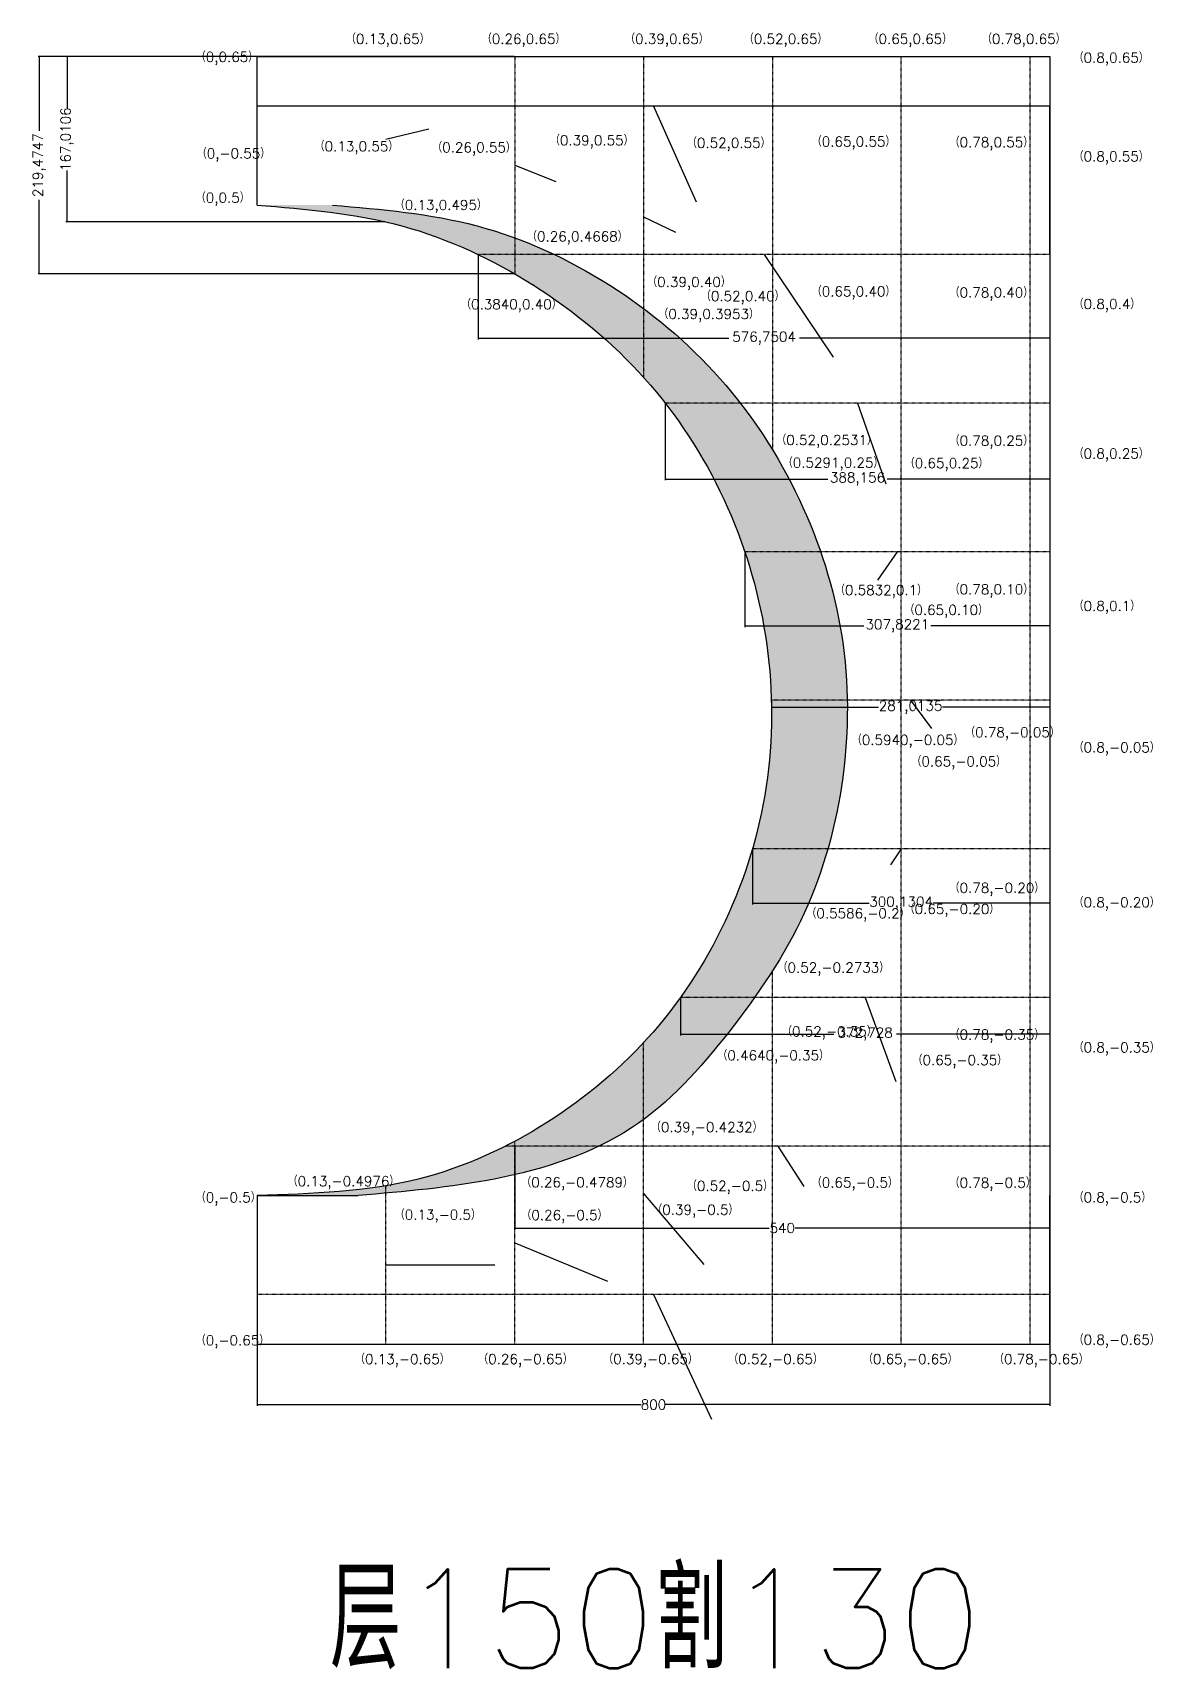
# Model space of a CAD drawing. Header units: millimetres. Extents: x -428 to 2921, y -978 to 753.
# Drawn here: x 1794 to 2921, y -978 to 674 of the extents above; entities that cross this region are included whole.
import ezdxf

# ---------------------------------------------------------------- set-up
doc = ezdxf.new("R2010")
doc.units = ezdxf.units.MM
doc.header["$LTSCALE"] = 0.25
doc.linetypes.add('CENTER', pattern=[50.800000000000004, 31.75, -6.35, 6.35, -6.35])
doc.linetypes.add('DASHED', pattern=[19.049999999999997, 12.7, -6.35])
doc.layers.add('zhongxinxian', color=250, linetype='CENTER')
doc.styles.get("Standard").update_dxf_attribs({"font": 'txt', "bigfont": 'gbcbig.shx'})
doc.dimstyles.new('ISO-25', dxfattribs={"dimtxt": 10, "dimasz": 0.01, "dimexe": 1.25, "dimexo": 0.625, "dimtad": 0, "dimtoh": 1, "dimdec": 4, "dimtxsty": 'Standard', "dimcen": 2.5, "dimadec": 0, "dimazin": 0, "dimtfac": 1, "dimtdec": 4, "dimtmove": 0, "dimatfit": 3, "dimfxl": 1, "dimarcsym": 0})

# ---------------------------------------------------------------- blocks, each defined once
blk = doc.blocks.new('*D2')
at = {"color": 0, "lineweight": -2, "ltscale": 0.01}
for p, q in [((2149.732372834106, 649.9999999314956), (1827.357848907055, 649.9999999314956)), ((1828.607848907055, 649.9899999314956), (1828.607848907055, 597.9530149445808)), ((1828.607848907055, 482.9993632909992), (1828.607848907055, 535.036348277914)), ((2149.732372834106, 482.9893632909991), (1827.357848907055, 482.9893632909992))]:
    blk.add_line(p, q, dxfattribs=at)
at = {"color": 0, "ltscale": 0.01}
for points in [[(1828.606182240389, 649.9899999314956), (1828.609515573722, 649.9899999314956), (1828.607848907055, 649.9999999314956)], [(1828.606182240388, 482.9993632909992), (1828.609515573722, 482.9993632909992), (1828.607848907055, 482.9893632909992)]]:
    blk.add_solid(points, dxfattribs=at)
at = {"layer": 'Defpoints', "color": 0, "ltscale": 0.01}
for p in [(2150.357372834106, 649.9999999314956), (1828.607848907055, 482.9893632909992), (2150.357372834106, 482.9893632909991)]:
    blk.add_point(p, dxfattribs=at)
at = {"color": 0, "ltscale": 0.01, "insert": (1828.607848907055, 566.4946816112478), "char_height": 10, "attachment_point": 5, "rotation": 90}
blk.add_mtext('167,0106', dxfattribs=at)
blk = doc.blocks.new('*D3')
at = {"color": 0, "lineweight": -2, "ltscale": 0.01}
for p, q in [((2279.732372834107, 649.9999999314961), (1799.247572795806, 649.9999999314961)), ((1800.497572795806, 649.9899999314961), (1800.497572795806, 575.0543064253337)), ((1800.497572795806, 430.5352795858382), (1800.497572795806, 505.4709730920005)), ((2279.732372834107, 430.525279585838), (1799.247572795806, 430.5252795858382))]:
    blk.add_line(p, q, dxfattribs=at)
at = {"color": 0, "ltscale": 0.01}
for points in [[(1800.49590612914, 649.9899999314961), (1800.499239462473, 649.9899999314961), (1800.497572795806, 649.9999999314961)], [(1800.495906129139, 430.5352795858382), (1800.499239462473, 430.5352795858382), (1800.497572795806, 430.5252795858382)]]:
    blk.add_solid(points, dxfattribs=at)
at = {"layer": 'Defpoints', "color": 0, "ltscale": 0.01}
for p in [(2280.357372834107, 649.9999999314961), (1800.497572795806, 430.5252795858382), (2280.357372834107, 430.525279585838)]:
    blk.add_point(p, dxfattribs=at)
at = {"color": 0, "ltscale": 0.01, "insert": (1800.497572795806, 540.2626397586674), "char_height": 10, "attachment_point": 5, "rotation": 90}
blk.add_mtext('219,4747', dxfattribs=at)
blk = doc.blocks.new('*D4')
at = {"color": 0, "lineweight": -2, "ltscale": 0.01}
for p, q in [((2243.606948238047, 449.3749999656401), (2243.606948238047, 364.3512003705555)), ((2820.357372834106, 449.3749999656402), (2820.357372834106, 364.3512003705555)), ((2243.616948238047, 365.6012003705555), (2496.357160536077, 365.6012003705555)), ((2820.347372834106, 365.6012003705555), (2567.607160536077, 365.6012003705555))]:
    blk.add_line(p, q, dxfattribs=at)
at = {"color": 0, "ltscale": 0.01}
for points in [[(2243.616948238047, 365.6028670372222), (2243.616948238047, 365.5995337038888), (2243.606948238047, 365.6012003705555)], [(2820.347372834106, 365.6028670372222), (2820.347372834106, 365.5995337038888), (2820.357372834106, 365.6012003705555)]]:
    blk.add_solid(points, dxfattribs=at)
at = {"layer": 'Defpoints', "color": 0, "ltscale": 0.01}
for p in [(2243.606948238047, 449.9999999656401), (2820.357372834106, 449.9999999656402), (2243.606948238047, 365.6012003705555)]:
    blk.add_point(p, dxfattribs=at)
at = {"color": 0, "ltscale": 0.01, "insert": (2531.982160536077, 365.6012003705555), "char_height": 10, "attachment_point": 5}
blk.add_mtext('576,7504', dxfattribs=at)
blk = doc.blocks.new('*D5')
at = {"color": 0, "lineweight": -2, "ltscale": 0.01}
for p, q in [((2432.201363024957, 299.3749999656403), (2432.201363024957, 222.1940887345736)), ((2820.357372834106, 299.3749999656402), (2820.357372834106, 222.1940887345736)), ((2432.211363024957, 223.4440887345736), (2596.487701262865, 223.4440887345736)), ((2820.347372834106, 223.4440887345736), (2656.071034596198, 223.4440887345736))]:
    blk.add_line(p, q, dxfattribs=at)
at = {"color": 0, "ltscale": 0.01}
for points in [[(2432.211363024957, 223.4457554012403), (2432.211363024957, 223.4424220679069), (2432.201363024957, 223.4440887345736)], [(2820.347372834106, 223.4457554012403), (2820.347372834106, 223.4424220679069), (2820.357372834106, 223.4440887345736)]]:
    blk.add_solid(points, dxfattribs=at)
at = {"layer": 'Defpoints', "color": 0, "ltscale": 0.01}
for p in [(2432.201363024957, 299.9999999656403), (2820.357372834106, 299.9999999656402), (2432.201363024957, 223.4440887345736)]:
    blk.add_point(p, dxfattribs=at)
at = {"color": 0, "ltscale": 0.01, "insert": (2626.279367929531, 223.4440887345736), "char_height": 10, "attachment_point": 5}
blk.add_mtext('388,156', dxfattribs=at)
blk = doc.blocks.new('*D6')
at = {"color": 0, "lineweight": -2, "ltscale": 0.01}
for p, q in [((2512.535227060248, 149.3749999656403), (2512.535227060248, 73.99154899417954)), ((2820.357372836835, 149.3749999656403), (2820.357372836835, 73.99154899417954)), ((2512.545227060248, 75.24154899417954), (2632.487966615208, 75.24154899417954)), ((2820.347372836834, 75.24154899417954), (2700.404633281875, 75.24154899417954))]:
    blk.add_line(p, q, dxfattribs=at)
at = {"color": 0, "ltscale": 0.01}
for points in [[(2512.545227060248, 75.2432156608462), (2512.545227060248, 75.23988232751287), (2512.535227060248, 75.24154899417954)], [(2820.347372836834, 75.2432156608462), (2820.347372836834, 75.23988232751287), (2820.357372836835, 75.24154899417954)]]:
    blk.add_solid(points, dxfattribs=at)
at = {"layer": 'Defpoints', "color": 0, "ltscale": 0.01}
for p in [(2512.535227060248, 149.9999999656403), (2820.357372836835, 149.9999999656403), (2512.535227060248, 75.24154899417954)]:
    blk.add_point(p, dxfattribs=at)
at = {"color": 0, "ltscale": 0.01, "insert": (2666.446299948541, 75.24154899417954), "char_height": 10, "attachment_point": 5}
blk.add_mtext('307,8221', dxfattribs=at)
blk = doc.blocks.new('*D7')
at = {"color": 0, "lineweight": -2, "ltscale": 0.01}
for p, q in [((2539.343846570192, -0.6250000343595954), (2539.343846570192, -8.285538525076246)), ((2539.353846570193, -7.035538525076245), (2647.558943036846, -7.035538525076245)), ((2820.347372836833, -7.035538525076245), (2712.142276370179, -7.035538525076245)), ((2820.357372836833, -0.6250000343596298), (2820.357372836833, -8.285538525076245))]:
    blk.add_line(p, q, dxfattribs=at)
at = {"color": 0, "ltscale": 0.01}
for points in [[(2539.353846570193, -7.033871858409578), (2539.353846570193, -7.037205191742911), (2539.343846570192, -7.035538525076245)], [(2820.347372836833, -7.033871858409578), (2820.347372836833, -7.037205191742911), (2820.357372836833, -7.035538525076245)]]:
    blk.add_solid(points, dxfattribs=at)
at = {"layer": 'Defpoints', "color": 0, "ltscale": 0.01}
for p in [(2539.343846570192, -3.435959539379133e-08), (2539.343846570192, -7.035538525076245), (2820.357372836833, -3.435962980802287e-08)]:
    blk.add_point(p, dxfattribs=at)
at = {"color": 0, "ltscale": 0.01, "insert": (2679.850609703512, -7.035538525076245), "char_height": 10, "attachment_point": 5}
blk.add_mtext('281,0135', dxfattribs=at)
blk = doc.blocks.new('*D8')
at = {"color": 0, "lineweight": -2, "ltscale": 0.01}
for p, q in [((2520.226940275933, -150.6250000343595), (2520.226940275933, -206.0445874955085)), ((2820.357372834106, -150.6250000343596), (2820.357372834106, -206.0445874955085)), ((2520.236940275933, -204.7945874955085), (2638.000489888353, -204.7945874955085)), ((2820.347372834106, -204.7945874955085), (2702.583823221686, -204.7945874955085))]:
    blk.add_line(p, q, dxfattribs=at)
at = {"color": 0, "ltscale": 0.01}
for points in [[(2520.236940275933, -204.7929208288418), (2520.236940275933, -204.7962541621752), (2520.226940275933, -204.7945874955085)], [(2820.347372834106, -204.7929208288418), (2820.347372834106, -204.7962541621752), (2820.357372834106, -204.7945874955085)]]:
    blk.add_solid(points, dxfattribs=at)
at = {"layer": 'Defpoints', "color": 0, "ltscale": 0.01}
for p in [(2520.226940275933, -150.0000000343595), (2820.357372834106, -150.0000000343596), (2520.226940275933, -204.7945874955085)]:
    blk.add_point(p, dxfattribs=at)
at = {"color": 0, "ltscale": 0.01, "insert": (2670.29215655502, -204.7945874955085), "char_height": 10, "attachment_point": 5}
blk.add_mtext('300,1304', dxfattribs=at)
blk = doc.blocks.new('*D9')
at = {"color": 0, "lineweight": -2, "ltscale": 0.01}
for p, q in [((2447.629332232584, -300.6250000343595), (2447.629332232584, -338.3242340206804)), ((2820.357372834106, -300.6250000343595), (2820.357372834106, -338.3242340206804)), ((2447.639332232584, -337.0742340206804), (2602.535019200011, -337.0742340206804)), ((2820.347372834106, -337.0742340206804), (2665.451685866678, -337.0742340206804))]:
    blk.add_line(p, q, dxfattribs=at)
at = {"color": 0, "ltscale": 0.01}
for points in [[(2447.639332232584, -337.0725673540138), (2447.639332232584, -337.0759006873471), (2447.629332232584, -337.0742340206804)], [(2820.347372834106, -337.0725673540138), (2820.347372834106, -337.0759006873471), (2820.357372834106, -337.0742340206804)]]:
    blk.add_solid(points, dxfattribs=at)
at = {"layer": 'Defpoints', "color": 0, "ltscale": 0.01}
for p in [(2447.629332232584, -300.0000000343595), (2820.357372834106, -300.0000000343595), (2447.629332232584, -337.0742340206804)]:
    blk.add_point(p, dxfattribs=at)
at = {"color": 0, "ltscale": 0.01, "insert": (2633.993352533345, -337.0742340206804), "char_height": 10, "attachment_point": 5}
blk.add_mtext('372,728', dxfattribs=at)
blk = doc.blocks.new('*D10')
at = {"color": 0, "lineweight": -2, "ltscale": 0.01}
for p, q in [((2280.357372834107, -450.6250000343594), (2280.357372834107, -534.0283458995509)), ((2820.357372834106, -450.6250000343593), (2820.357372834106, -534.0283458995509)), ((2280.367372834107, -532.7783458995509), (2537.232372834106, -532.7783458995509)), ((2820.347372834106, -532.7783458995509), (2563.482372834106, -532.7783458995509))]:
    blk.add_line(p, q, dxfattribs=at)
at = {"color": 0, "ltscale": 0.01}
for points in [[(2280.367372834107, -532.7766792328842), (2280.367372834107, -532.7800125662176), (2280.357372834107, -532.7783458995509)], [(2820.347372834106, -532.7766792328842), (2820.347372834106, -532.7800125662176), (2820.357372834106, -532.7783458995509)]]:
    blk.add_solid(points, dxfattribs=at)
at = {"layer": 'Defpoints', "color": 0, "ltscale": 0.01}
for p in [(2280.357372834107, -450.0000000343594), (2820.357372834106, -450.0000000343593), (2280.357372834107, -532.7783458995509)]:
    blk.add_point(p, dxfattribs=at)
at = {"color": 0, "ltscale": 0.01, "insert": (2550.357372834106, -532.7783458995509), "char_height": 10, "attachment_point": 5}
blk.add_mtext('540', dxfattribs=at)
blk = doc.blocks.new('*D11')
at = {"color": 0, "lineweight": -2, "ltscale": 0.01}
for p, q in [((2020.357372834106, -600.6250000343592), (2020.357372834106, -712.2583238051602)), ((2820.357372836833, -600.6250000343593), (2820.357372836833, -712.2583238051602)), ((2020.367372834106, -711.0083238051602), (2408.065706168803, -711.0083238051602)), ((2820.347372836833, -711.0083238051602), (2432.649039502136, -711.0083238051602))]:
    blk.add_line(p, q, dxfattribs=at)
at = {"color": 0, "ltscale": 0.01}
for points in [[(2020.367372834106, -711.0066571384936), (2020.367372834106, -711.0099904718269), (2020.357372834106, -711.0083238051602)], [(2820.347372836833, -711.0066571384936), (2820.347372836833, -711.0099904718269), (2820.357372836833, -711.0083238051602)]]:
    blk.add_solid(points, dxfattribs=at)
at = {"layer": 'Defpoints', "color": 0, "ltscale": 0.01}
for p in [(2020.357372834106, -600.0000000343592), (2820.357372836833, -600.0000000343593), (2020.357372834106, -711.0083238051602)]:
    blk.add_point(p, dxfattribs=at)
at = {"color": 0, "ltscale": 0.01, "insert": (2420.35737283547, -711.0083238051602), "char_height": 10, "attachment_point": 5}
blk.add_mtext('800', dxfattribs=at)

msp = doc.modelspace()

# ---------------------------------------------------------------- hatches: boundary and pattern name
at = {"ltscale": 0.01}
h = msp.add_hatch(color=250, dxfattribs=at)
edge = h.paths.add_edge_path()
edge.add_spline(control_points=[(2122.357372224436, -500.0000000687194), (2168.734160329687, -496.0706461938958), (2263.514373107133, -488.0402281432006), (2403.117592083293, -443.8949884813895), (2500.002698671963, -335.4370871906593), (2579.388067388546, -218.4484494988091), (2617.830917631427, -78.55724323933921), (2617.643577241887, 66.63316547772536), (2573.044323061796, 206.2045885163411), (2492.894503217308, 329.7744146479977), (2379.596470517017, 424.612208222324), (2244.058499545138, 487.4981754048623), (2145.667181506812, 495.8262837636248), (2096.357372224436, 499.9999999312806)], knot_values=[0, 0, 0, 0, 0.1400357097314824, 0.2861908921909138, 0.4239705509351375, 0.5660127981716552, 0.7084557692162103, 0.8514592656769613, 0.9960033765912424, 1.141893746389937, 1.287348206617185, 1.434167823835049, 1.58167036618602, 1.58167036618602, 1.58167036618602, 1.58167036618602], degree=3, periodic=0)
edge.add_line((2096.357372224437, 499.9999999312806), (2020.357364902743, 500.0000005409522))
edge.add_spline(control_points=[(2020.357372224435, 499.9999999312806), (2069.70039203167, 495.8948274567808), (2167.852854658658, 487.7288743097136), (2302.889202457843, 424.0054366103836), (2416.777584074061, 330.159394557213), (2497.41094478381, 206.3287152629418), (2539.917536653978, 66.5015692803951), (2542.449578130227, -78.7538986129033), (2502.612989207643, -217.6829992231298), (2425.85341487366, -339.3295440394826), (2316.746243328541, -431.4379152603041), (2178.736177745275, -494.9581691900717), (2075.824421176555, -498.2342620506982), (2020.357372834106, -500.0000000687194)], knot_values=[0, 0, 0, 0, 0.1475025423509727, 0.2934100472984564, 0.4396290611099304, 0.5855194309086255, 0.7297692142706811, 0.8727831996007879, 1.015226170645343, 1.157482840084776, 1.297641892592989, 1.438673803875507, 1.603552546592779, 1.603552546592779, 1.603552546592779, 1.603552546592779], degree=3, periodic=0)
edge.add_line((2020.357372834106, -500.0000000687193), (2122.357372224438, -500.0000000687193))

# ---------------------------------------------------------------- linework, layer by layer
at = {"color": 250, "ltscale": 0.01}
for p, q in [((2020.357372834106, 499.9999999999999), (2020.357372834106, 650)), ((2020.357372834106, 650), (2820.357372834106, 650)), ((2820.357372834106, 650), (2820.357372834106, -650.0000000687191)), ((2020.357372834106, -500.0000000687194), (2122.357372224436, -500.0000000687194)), ((2020.357372834106, -500.0000000687194), (2020.357372834106, -650.0000000687193)), ((2820.357372834106, -650.0000000687191), (2820.357372834106, -500.0000000687192)), ((2020.357372834106, -650.0000000687193), (2820.357372834106, -650.0000000687191)), ((2020.357372834106, -650.0000000687193), (2169.940684073711, -650.0000000687193)), ((2280.357372834107, -650.0000000687193), (2410.357372834107, -650.0000000687193))]:
    msp.add_line(p, q, dxfattribs=at)
at = {"color": 250, "linetype": 'DASHED', "ltscale": 0.01}
for p, q in [((2280.357372834107, 649.9999999314961), (2280.357372834107, 430.5252795858379)), ((2410.357372834106, 649.9999999314961), (2410.357372834106, 326.1165442026627)), ((2540.357372834107, 650.0000000002151), (2540.357372834107, 253.0803196296582)), ((2670.357372834107, -650.0000000687186), (2670.357372834105, 649.9999999312805)), ((2800.357372834106, -650.0000000687186), (2800.357372834106, 649.9999999312805)), ((2820.357372836833, 449.9999999656401), (2243.606948238047, 449.9999999656401)), ((2820.357372836835, 299.9999999656402), (2432.201363024957, 299.9999999656402)), ((2820.357372836835, 149.9999999656403), (2512.535227060248, 149.9999999656403)), ((2820.357372836833, -3.435962980802287e-08), (2539.343846570192, -3.43596218144171e-08)), ((2820.357372836833, -150.0000000343595), (2520.226940275933, -150.0000000343595)), ((2540.357372834107, -650.0000000687186), (2540.357372834107, -273.3053333340247)), ((2820.357372836833, -300.0000000343595), (2447.629332232584, -300.0000000343595)), ((2410.357372834107, -650.0000000687193), (2410.357372834107, -345.6681189956585)), ((2280.357372834107, -650.0000000687186), (2280.357372834107, -445.2691076080596)), ((2820.357372836833, -450.0000000343594), (2271.258354241925, -450.0000000343594)), ((2150.357372834106, -650.000000068719), (2150.357372834106, -490.0910751615884)), ((2820.357372836833, -600.0000000343593), (2020.357372834106, -600.0000000343596))]:
    msp.add_line(p, q, dxfattribs=at)
at = {"color": 0, "ltscale": 0.01}
msp.add_line((2820.357372834106, 599.9999999656401), (2020.357372834106, 599.9999999656402), dxfattribs=at)
at = {"color": 1, "ltscale": 0.01}
for p, q in [((2420.357372834106, 599.9999999656402), (2463.541871229133, 503.398464212748)), ((2820.357372834106, 449.9999999656402), (2820.357372834106, 599.9999999656402)), ((2150.357372834106, 566.4946816112474), (2193.581137118356, 577.0355135126701)), ((2280.357372834107, 540.262639758667), (2321.914699041027, 523.7750053531017)), ((2410.357372834106, 488.0582720670794), (2442.743381371455, 472.7649466719122)), ((2531.98216053744, 449.9999999656401), (2601.625903654044, 346.4694303761598)), ((2626.279367930895, 299.9999999656402), (2654.922448994924, 218.4567794888171)), ((2666.446299948541, 149.9999999656403), (2646.288963813765, 121.2940891876669)), ((2679.850609703512, -3.435962581121998e-08), (2700.803235278198, -28.41648755526239)), ((2670.292156556383, -150.0000000343595), (2659.496141874836, -166.0699143794518)), ((2633.993352534708, -300.0000000343595), (2664.836955365648, -384.7934760030621)), ((2545.807863539379, -450.0000000343594), (2572.163561618218, -490.7320952701984)), ((2410.357372834107, -497.8340595321889), (2471.257609767715, -569.6299429936817)), ((2280.357372834107, -547.6345538383891), (2374.08374434893, -586.4177967953801)), ((2150.357372834106, -570.0455376151538), (2260.11440033875, -570.0455376151538)), ((2420.35737283547, -600.0000000343595), (2478.780058950409, -725.6739234650058))]:
    msp.add_line(p, q, dxfattribs=at)
at = {"color": 250, "ltscale": 0.01}
for points in [[(2020.357372224435, 499.9999999312806), (2166.357372224436, 478.9999999312806), (2299.357372224436, 418.9999999312806), (2411.357372224436, 324.9999999312806), (2491.357372224436, 202.9999999312806), (2533.357372224436, 64.99999993128063), (2535.357372224436, -78.00000006871937), (2496.357372224436, -215.0000000687194), (2419.957372224436, -335.0000000687195), (2313.357372224436, -426.0000000687195), (2184.357372224436, -483.0000000687195), (2020.357372834106, -500.0000000687195)], [(2096.357372224436, 499.9999999312806), (2242.357372224436, 478.9999999312806), (2376.357372224436, 418.9999999312806), (2487.357372224436, 324.9999999312806), (2567.357372224436, 202.9999999312806), (2610.357372224436, 64.99999993128063), (2611.357372224436, -78.00000006871937), (2572.357372224436, -215.0000000687194), (2496.357372224436, -335.0000000687195), (2398.214171099987, -431.7013259992394), (2261.357372224436, -483.0000000687195), (2122.357372224436, -500.0000000687195)]]:
    msp.add_spline(points, degree=3, dxfattribs=at)
at = {"layer": 'zhongxinxian', "linetype": 'CENTER', "ltscale": 0.01}
msp.add_point((2299.357372224436, 418.9999999312806), dxfattribs=at)
msp.add_point((2299.357372224436, 418.9999999312806), dxfattribs=at)

# ---------------------------------------------------------------- texts
at = {"color": 250, "ltscale": 0.01, "attachment_point": 1}
for s, insert, char_height, width in [('（0.13,0.65）', (2110.083252678405, 672.8068595164425), 10, 1279.508643132555), ('（0.26,0.65）', (2247.184768142395, 672.8068595164425), 10, 1279.508643132555), ('（0.39,0.65）', (2391.828216580934, 672.8068595164424), 10, 1279.508643132555), ('（0.52,0.65）', (2511.61420523236, 672.8068595164424), 10, 1279.508643132555), ('（0.65,0.65）', (2637.465274538625, 672.8068595164424), 10, 1279.508643132555), ('（0.78,0.65）', (2751.944299478912, 672.8068595164424), 10, 1279.508643132555), ('（0,0.65）', (1958.518921780003, 654.6222277089882), 10, 1279.508643132555), ('（0.8,0.65）', (2844.437294588841, 653.863183694871), 10, 1279.508643132555), ('（0.13,0.55）', (2078.467544407336, 564.3637803717683), 10, 1279.508643132555), ('（0.26,0.55）', (2197.13906661647, 563.187479663715), 10, 1279.508643132555), ('（0.39,0.55）', (2315.952733938741, 570.367038820021), 10, 1279.508643132555), ('（0.52,0.55）', (2454.182703992126, 567.819291391978), 10, 1279.508643132555), ('（0.65,0.55）', (2580.175976453622, 569.1668556216961), 10, 1279.508643132555), ('（0.78,0.55）', (2719.264621396187, 568.4967192852221), 10, 1279.508643132555), ('（0,-0.55）', (1959.56585623408, 557.1915303846716), 10, 1279.508643132555), ('（0.8,0.55）', (2844.437294588841, 554.1155677902062), 10, 1279.508643132555), ('（0,0.5）', (1958.518921780003, 512.4815712299735), 10, 1279.508643132555), ('（0.13,0.495）', (2159.351741408352, 505.150016578807), 10, 1279.508643132555), ('（0.26,0.4668）', (2292.830647178771, 473.3369476334069), 10, 1279.508643132555), ('（0.39,0.40）', (2414.093167742906, 427.4054833815918), 10, 1279.508643132555), ('（0.52,0.40）', (2468.298427643562, 413.1436210507296), 10, 1279.508643132555), ('（0.65,0.40）', (2580.175976453622, 417.8327260982016), 10, 1279.508643132555), ('（0.78,0.40）', (2719.264621396187, 416.7728789489018), 10, 1279.508643132555), ('（0.3840,0.40）', (2226.268812744767, 404.8200800430387), 10, 1279.508643132555), ('（0.8,0.4）', (2844.437294588841, 405.1098930057123), 10, 1279.508643132555), ('（0.39,0.3953）', (2425.377754057702, 395.0234351010733), 10, 1279.508643132555), ('（0.52,0.2531）', (2544.392139763987, 267.8451437760259), 10, 1279.508643132555), ('（0.78,0.25）', (2719.264621396187, 267.156316129747), 10, 1279.508643132555), ('（0.8,0.25）', (2844.437294588841, 254.1790534985829), 10, 1279.508643132555), ('（0.5291,0.25）', (2550.939758659481, 244.9224574119747), 10, 1279.508643132555), ('（0.65,0.25）', (2674.059829891618, 244.4400341254934), 10, 1279.508643132555), ('（0.5832,0.1）', (2603.604992440903, 116.2622545086974), 10, 1279.508643132555), ('（0.78,0.10）', (2719.264621396186, 117.0226868287834), 10, 1279.508643132555), ('（0.8,0.1）', (2844.437294588841, 100.247562258631), 10, 1279.508643132555), ('（0.65,0.10）', (2673.670720236773, 96.27115513596414), 10, 1279.508643132555), ('（0.78,-0.05）', (2734.923377936262, -27.30208752793754), 10, 1279.508643132555), ('（0.5940,-0.05）', (2620.590255035436, -35.00174366768165), 10, 1279.508643132555), ('（0.8,-0.05）', (2844.437294588841, -42.60085076276992), 10, 1279.508643132555), ('（0.65,-0.05）', (2680.753195159192, -56.73283269102585), 10, 1279.508643132555), ('（0.78,-0.20）', (2719.264621396186, -184.3177163266915), 10, 1279.508643132555), ('（0.8,-0.20）', (2844.437294588841, -198.9952502304525), 10, 1279.508643132555), ('（0.5586,-0.2）', (2574.766988896132, -210.1037789857438), 10, 1279.508643132555), ('（0.65,-0.20）', (2673.91182656138, -205.6793449415403), 10, 1279.508643132555), ('（0.52,-0.2733）', (2545.653419731716, -264.796460023102), 10, 1279.508643132555), ('（0.52,-0.35）', (2550.183829986977, -329.2700252737177), 10, 1279.508643132555), ('（0.78,-0.35）', (2719.264621396186, -332.4649952330454), 10, 1279.508643132555), ('（0.8,-0.35）', (2844.437294588841, -345.5028799375938), 10, 1279.508643132555), ('（0.4640,-0.35）', (2484.92768345001, -353.4873655354362), 10, 1279.508643132555), ('（0.65,-0.35）', (2681.840204988707, -358.281694691523), 10, 1279.508643132555), ('（0.39,-0.4232）', (2417.885419666018, -425.9800628068028), 10, 1279.508643132555), ('（0,-0.5）', (1958.518921780003, -496.9050463784291), 10, 1279.508643132555), ('（0.13,-0.4976）', (2051.265546083972, -480.5222038942542), 10, 1279.508643132555), ('（0.26,-0.4789）', (2287.002524204826, -481.6767995025774), 10, 1279.508643132555), ('（0.52,-0.5）', (2454.182703992126, -485.2413911619132), 10, 1279.508643132555), ('（0.65,-0.5）', (2580.175976453622, -481.8712124907833), 10, 1279.508643132555), ('（0.78,-0.5）', (2719.264621396186, -482.0815580522002), 10, 1279.508643132555), ('（0.8,-0.5）', (2844.437294588841, -496.8916080745374), 10, 1279.508643132555), ('（0.39,-0.5）', (2419.24999177775, -509.3910049031891), 10, 1279.508643132555), ('（0.13,-0.5）', (2159.354762754906, -514.3316730268442), 10, 1279.508643132555), ('（0.26,-0.5）', (2287.118905535563, -514.7379398280867), 10, 1279.508643132555), ('（0,-0.65）', (1958.518921780003, -641.1722660138743), 10, 1279.508643132555), ('（0.8,-0.65）', (2844.437294588841, -640.6298728204077), 10, 1279.508643132555), ('（0.13,-0.65）', (2119.243167348964, -660.1253468869244), 10, 1279.508643132555), ('（0.26,-0.65）', (2243.520337937335, -660.1253468869244), 10, 1279.508643132555), ('（0.39,-0.65）', (2369.709821731999, -660.1253468869244), 10, 1279.508643132555), ('（0.52,-0.65）', (2495.899276505609, -660.1253468869244), 10, 1279.508643132555), ('（0.65,-0.65）', (2631.860061475174, -660.1253468869244), 10, 1279.508643132555), ('（0.78,-0.65）', (2764.08096150425, -660.1253468869244), 10, 1279.508643132555), ('层150割130', (2093.820689428061, -877.2254573309764), 100, 1397.16662726079)]:
    msp.add_mtext(s, dxfattribs=dict(at, insert=insert, char_height=char_height, width=width))

# ---------------------------------------------------------------- dimensions: what is measured, and where the dimension line sits
at = {"color": 1, "ltscale": 0.01}
for base, p1, p2, picture, middle in [((1800.497572795806, 430.5252795858382), (2280.357372834107, 649.9999999314961), (2280.357372834107, 430.525279585838), '*D3', (1800.497572795806, 540.2626397586674)), ((1828.607848907055, 482.9893632909992), (2150.357372834106, 649.9999999314956), (2150.357372834106, 482.9893632909991), '*D2', (1828.607848907055, 566.4946816112478))]:
    dim = msp.add_linear_dim(base=base, p1=p1, p2=p2, angle=90, dimstyle='ISO-25', dxfattribs=at)
    dim.commit()
    dim.dimension.update_dxf_attribs({"geometry": picture, "text_midpoint": middle})
for base, p1, p2, picture, middle in [((2243.606948238047, 365.6012003705555), (2820.357372834106, 449.9999999656402), (2243.606948238047, 449.9999999656401), '*D4', (2531.982160536077, 365.6012003705555)), ((2432.201363024957, 223.4440887345736), (2820.357372834106, 299.9999999656402), (2432.201363024957, 299.9999999656403), '*D5', (2626.279367929531, 223.4440887345736)), ((2512.535227060248, 75.24154899417954), (2820.357372836835, 149.9999999656403), (2512.535227060248, 149.9999999656403), '*D6', (2666.446299948541, 75.24154899417954)), ((2539.343846570192, -7.035538525076245), (2820.357372836833, -3.435962980802287e-08), (2539.343846570192, -3.435959539379133e-08), '*D7', (2679.850609703512, -7.035538525076245)), ((2520.226940275933, -204.7945874955085), (2820.357372834106, -150.0000000343596), (2520.226940275933, -150.0000000343595), '*D8', (2670.29215655502, -204.7945874955085)), ((2447.629332232584, -337.0742340206804), (2820.357372834106, -300.0000000343595), (2447.629332232584, -300.0000000343595), '*D9', (2633.993352533345, -337.0742340206804)), ((2280.357372834107, -532.7783458995509), (2820.357372834106, -450.0000000343593), (2280.357372834107, -450.0000000343594), '*D10', (2550.357372834106, -532.7783458995509)), ((2020.357372834106, -711.0083238051602), (2820.357372836833, -600.0000000343593), (2020.357372834106, -600.0000000343592), '*D11', (2420.35737283547, -711.0083238051602))]:
    dim = msp.add_linear_dim(base=base, p1=p1, p2=p2, dimstyle='ISO-25', dxfattribs=at)
    dim.commit()
    dim.dimension.update_dxf_attribs({"geometry": picture, "text_midpoint": middle})

doc.saveas('drawing.dxf')
